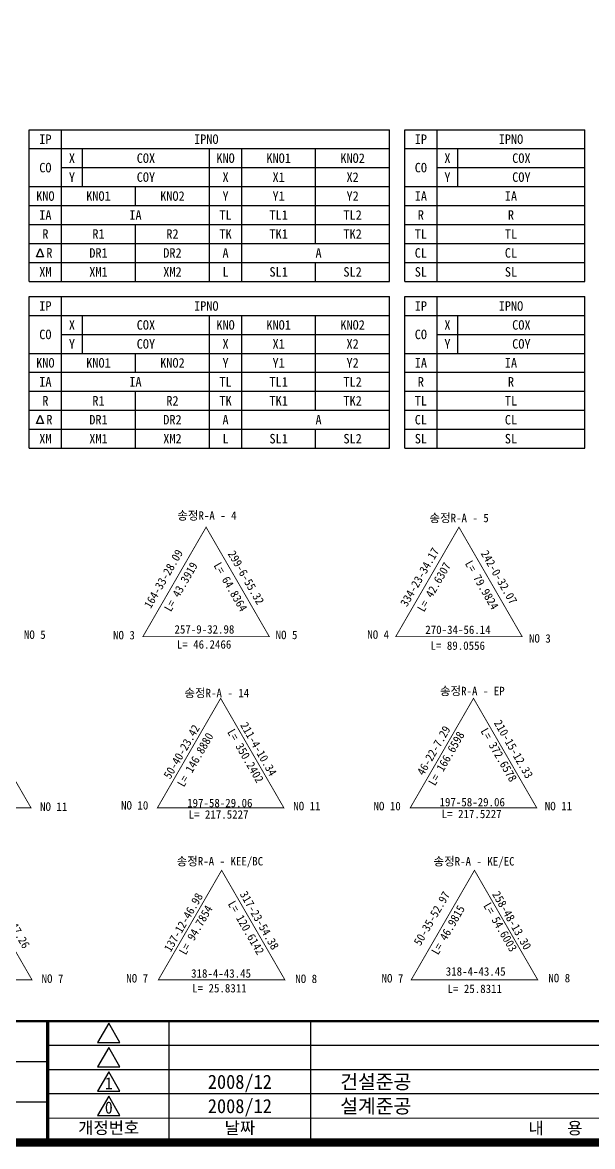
# Model space of a CAD drawing. Header units: millimetres. Extents: x 6226 to 8245, y 797 to 2223.
# Drawn here: x 6919 to 7258, y 843 to 1510 of the extents above; entities that cross this region are included whole.
import ezdxf
from ezdxf.enums import TextEntityAlignment as Align

# ---------------------------------------------------------------- set-up
doc = ezdxf.new("R2010")
doc.units = ezdxf.units.MM
for name, color, linetype in [('CA-ALGN-IPLN', 1, 'Continuous'), ('CA-ALGN-TEXT', 3, 'Continuous'), ('CA-TABL-LIN1', 4, 'Continuous'), ('CA-TABL-LIN2', 1, 'Continuous'), ('CA-TABL-TEX1', 6, 'Continuous'), ('CA-TABL-TEX2', 3, 'Continuous'), ('CA-TEXT', 3, 'Continuous'), ('CX-BORD', 3, 'Continuous'), ('CX-BORD-LIN1', 4, 'Continuous'), ('CX-BORD-LIN2', 3, 'Continuous'), ('CX-BORD-TEX2', 7, 'Continuous'), ('CX-BORD-TEX3', 6, 'Continuous')]:
    doc.layers.add(name, color=color, linetype=linetype)
doc.styles.add('GTXT', font='DotumChe.ttf')
doc.styles.add('TB_TEXT', font='DotumChe.ttf')
doc.styles.add('TB_WBTXT', font='H2GTRE.TTF')
doc.styles.add('TB_WMTXT', font='DotumChe.ttf')

# ---------------------------------------------------------------- blocks, each defined once
blk = doc.blocks.new('CXBLKA1-KHCA')
at = {"layer": 'CX-BORD-LIN1', "const_width": 2}
blk.add_lwpolyline([(796, 0), (0, 0), (0, 554), (796, 554)], close=True, dxfattribs=at)
at = {"layer": 'CX-BORD-LIN1'}
for points, const_width in [([(796, 30), (0, 30)], 0.6), ([(270, 0), (270, 30)], 0.8), ([(270, 0), (270, 30)], 0.6), ([(300, 0), (300, 30)], 0.3), ([(335, 0), (335, 30)], 0.3), ([(566, 6), (270, 6)], 0.2)]:
    blk.add_lwpolyline(points, dxfattribs=dict(at, const_width=const_width))
for points in [[(285.08, 29.47), (282.34, 24.71), (287.83, 24.71)], [(285.08, 23.47), (282.34, 18.71), (287.83, 18.71)], [(285.08, 17.47), (282.34, 12.71), (287.83, 12.71)], [(285.08, 11.47), (282.34, 6.71), (287.83, 6.71)]]:
    blk.add_lwpolyline(points, close=True, dxfattribs=at)
at = {"layer": 'CX-BORD-LIN2'}
for points in [[(566, 24), (270, 24)], [(566, 18), (270, 18)], [(566, 12), (270, 12)]]:
    blk.add_lwpolyline(points, dxfattribs=at)
at = {"layer": 'CX-BORD-LIN2', "const_width": 0.3}
for points in [[(270, 20), (130, 20)], [(270, 10), (0, 10)]]:
    blk.add_lwpolyline(points, dxfattribs=at)
at = {"layer": 'CX-BORD-LIN1', "style": 'TB_TEXT'}
for tag, height, p in [('TR_RNUM4', 3, (285.11, 26.64)), ('TR_RDAT4', 3.5, (317.5, 27)), ('TR_DGN4', 3.5, (459.12, 27)), ('TR_CHK4', 3.5, (499.12, 27)), ('TR_APP4', 3.5, (539.12, 27)), ('TR_RDAT3', 3.5, (317.5, 21)), ('TR_DGN3', 3.5, (459.12, 21)), ('TR_CHK3', 3.5, (499.12, 21)), ('TR_APP3', 3.5, (539.12, 21)), ('TR_RNUM3', 3, (285.11, 20.64)), ('TR_RDAT2', 3.5, (317.5, 15)), ('TR_DGN2', 3.5, (459.12, 15)), ('TR_CHK2', 3.5, (499.12, 15)), ('TR_APP2', 3.5, (539.12, 15)), ('TR_RNUM2', 3, (285.11, 14.64)), ('TR_RNUM1', 3, (285.11, 8.64)), ('TR_RDAT1', 3.5, (317.5, 9)), ('TR_DGN1', 3.5, (459.12, 9)), ('TR_CHK1', 3.5, (499.12, 9)), ('TR_APP1', 3.5, (539.12, 9))]:
    blk.add_attdef(tag, text='', height=height, dxfattribs=at).set_placement(p, align=Align.MIDDLE_CENTER)
for tag, p in [('TR_RCON4', (342.3, 27)), ('TR_RCON3', (342.3, 21)), ('TR_RCON2', (342.3, 15)), ('TR_RCON1', (342.3, 9))]:
    blk.add_attdef(tag, text='', height=3.5, dxfattribs=at).set_placement(p, align=Align.MIDDLE_LEFT)
at = {"layer": 'CX-BORD-LIN2', "style": 'TB_TEXT'}
blk.add_attdef('TD_VERSION', text='', height=3, rotation=90, dxfattribs=at).set_placement((800.5, 48.01), align=Align.MIDDLE_CENTER)
at = {"layer": 'CX-BORD-TEX2', "style": 'TB_WMTXT'}
for tag, height, p in [('TB_CNAME', 5, (15.34, 531.83)), ('TB_CSCOP', 4, (16.63, 523.83))]:
    blk.add_attdef(tag, text='', height=height, dxfattribs=at).set_placement(p, align=Align.BOTTOM_LEFT)
at = {"layer": 'CX-BORD-TEX2', "style": 'TB_WBTXT'}
for tag, height, p in [('TB_MTITIL', 10, (398, 533.33)), ('TB_STITL', 7, (398, 518.33))]:
    blk.add_attdef(tag, text='', height=height, dxfattribs=at).set_placement(p, align=Align.MIDDLE_CENTER)
at = {"layer": 'CX-BORD-TEX3', "style": 'TB_TEXT'}
for s, p in [('개정번호', (285.08, 3.66)), ('날짜', (317.5, 3.66)), ('내   용', (395.5, 3.58))]:
    blk.add_text(s, height=3, dxfattribs=at).set_placement(p, align=Align.MIDDLE)
for tag, height, p in [('TD_DCOMP', 4.5, (217.5, 25)), ('TD_CSECT', 4.5, (611, 25)), ('TD_CDIST', 4.5, (656, 25)), ('TD_DNAME_TOP', 4.5, (755, 25)), ('TD_DNAME_MAIN', 4.5, (755, 19.01)), ('TD_CCOMP', 4.5, (217.5, 15)), ('TD_HSCAL', 4.5, (626.7, 15.24)), ('TD_VSCAL', 4.5, (655.78, 15.24)), ('TD_DNAME_BOT', 3, (755, 13.65)), ('TD_CNAME', 5, (65, 5.75)), ('TD_FIELD', 4.5, (182.5, 5.53)), ('TD_CSTEP', 4.5, (253.24, 5.53)), ('TD_DWGCODE', 4.5, (641, 5.39)), ('TD_DWGNO', 4.5, (755, 5.39))]:
    blk.add_attdef(tag, text='', height=height, dxfattribs=at).set_placement(p, align=Align.MIDDLE_CENTER)

msp = doc.modelspace()

# ---------------------------------------------------------------- linework, layer by layer
at = {"layer": 'CA-ALGN-IPLN', "const_width": 0.5}
for points in [[(7028.38, 1210.61), (6990.88, 1145.66), (7065.88, 1145.66)], [(7178.38, 1210.61), (7140.88, 1145.66), (7215.88, 1145.66)], [(6887.01, 1109.03), (6849.51, 1044.07), (6924.51, 1044.07)], [(7037.01, 1109.03), (6999.51, 1044.07), (7074.51, 1044.07)], [(7187.01, 1109.03), (7149.51, 1044.07), (7224.51, 1044.07)], [(6887.59, 1006.95), (6850.09, 942), (6925.09, 942)], [(7037.59, 1006.95), (7000.09, 942), (7075.09, 942)], [(7187.59, 1006.95), (7150.09, 942), (7225.09, 942)]]:
    msp.add_lwpolyline(points, close=True, dxfattribs=at)
at = {"layer": 'CA-TABL-LIN1'}
for p, q in [((6923.49, 1446.53), (7137.24, 1446.53)), ((6923.49, 1356.53), (6923.49, 1446.53)), ((6942.62, 1356.53), (6942.62, 1446.53)), ((7137.24, 1356.53), (7137.24, 1446.53)), ((7146.24, 1446.53), (7253.12, 1446.53)), ((7146.24, 1356.53), (7146.24, 1446.53)), ((7165.37, 1356.53), (7165.37, 1446.53)), ((7253.12, 1356.53), (7253.12, 1446.53)), ((6923.49, 1435.28), (7137.24, 1435.28)), ((7030.37, 1356.53), (7030.37, 1435.28)), ((7049.49, 1356.53), (7049.49, 1435.28)), ((7146.24, 1435.28), (7253.12, 1435.28)), ((6923.49, 1356.53), (7137.24, 1356.53)), ((7146.24, 1356.53), (7253.12, 1356.53)), ((6923.49, 1347.53), (7137.24, 1347.53)), ((6923.49, 1257.53), (6923.49, 1347.53)), ((6942.62, 1257.53), (6942.62, 1347.53)), ((7137.24, 1257.53), (7137.24, 1347.53)), ((7146.24, 1347.53), (7253.12, 1347.53)), ((7146.24, 1257.53), (7146.24, 1347.53)), ((7165.37, 1257.53), (7165.37, 1347.53)), ((7253.12, 1257.53), (7253.12, 1347.53)), ((6923.49, 1336.28), (7137.24, 1336.28)), ((7030.37, 1257.53), (7030.37, 1336.28)), ((7049.49, 1257.53), (7049.49, 1336.28)), ((7146.24, 1336.28), (7253.12, 1336.28)), ((6923.49, 1257.53), (7137.24, 1257.53)), ((7146.24, 1257.53), (7253.12, 1257.53))]:
    msp.add_line(p, q, dxfattribs=at)
at = {"layer": 'CA-TABL-LIN2'}
for p, q in [((6954.99, 1412.78), (6954.99, 1435.28)), ((7093.37, 1379.03), (7093.37, 1435.28)), ((7177.74, 1412.78), (7177.74, 1435.28)), ((6942.62, 1424.03), (7137.24, 1424.03)), ((7165.37, 1424.03), (7253.12, 1424.03)), ((6923.49, 1412.78), (7137.24, 1412.78)), ((6986.49, 1401.53), (6986.49, 1412.78)), ((7146.24, 1412.78), (7253.12, 1412.78)), ((6923.49, 1401.53), (7137.24, 1401.53)), ((7146.24, 1401.53), (7253.12, 1401.53)), ((6923.49, 1390.28), (7137.24, 1390.28)), ((6986.49, 1356.53), (6986.49, 1390.28)), ((7093.37, 1379.03), (7093.37, 1390.28)), ((7146.24, 1390.28), (7253.12, 1390.28)), ((6923.49, 1379.03), (7137.24, 1379.03)), ((7146.24, 1379.03), (7253.12, 1379.03)), ((6923.49, 1367.78), (7137.24, 1367.78)), ((7093.37, 1356.53), (7093.37, 1367.78)), ((7146.24, 1367.78), (7253.12, 1367.78)), ((6954.99, 1313.78), (6954.99, 1336.28)), ((7093.37, 1280.03), (7093.37, 1336.28)), ((7177.74, 1313.78), (7177.74, 1336.28)), ((6942.62, 1325.03), (7137.24, 1325.03)), ((7165.37, 1325.03), (7253.12, 1325.03)), ((6923.49, 1313.78), (7137.24, 1313.78)), ((6986.49, 1302.53), (6986.49, 1313.78)), ((7146.24, 1313.78), (7253.12, 1313.78)), ((6923.49, 1302.53), (7137.24, 1302.53)), ((7146.24, 1302.53), (7253.12, 1302.53)), ((6923.49, 1291.28), (7137.24, 1291.28)), ((6986.49, 1257.53), (6986.49, 1291.28)), ((7093.37, 1280.03), (7093.37, 1291.28)), ((7146.24, 1291.28), (7253.12, 1291.28)), ((6923.49, 1280.03), (7137.24, 1280.03)), ((7146.24, 1280.03), (7253.12, 1280.03)), ((6923.49, 1268.78), (7137.24, 1268.78)), ((7093.37, 1257.53), (7093.37, 1268.78)), ((7146.24, 1268.78), (7253.12, 1268.78))]:
    msp.add_line(p, q, dxfattribs=at)
at = {"layer": 'CA-TABL-TEX1'}
for points in [[(6929.86, 1376.09), (6931.98, 1371.17), (6927.73, 1371.17)], [(6929.86, 1277.09), (6931.98, 1272.17), (6927.73, 1272.17)]]:
    msp.add_lwpolyline(points, close=True, dxfattribs=at)

# ---------------------------------------------------------------- block references
at = {"layer": 'CX-BORD'}
ref = msp.add_blockref('CXBLKA1-KHCA', (6286.41, 845.43), dxfattribs=dict(at, xscale=2.399999999999977, yscale=2.400000000000006))
ref.add_attrib('TR_RNUM1', '0', dxfattribs={"layer": 'CX-BORD-LIN1', "height": 7.2, "style": 'TB_TEXT'}).set_placement((6970.66, 866.15), align=Align.MIDDLE_CENTER)
ref.add_attrib('TR_RDAT1', '2008/12', dxfattribs={"layer": 'CX-BORD-LIN1', "height": 8.4, "style": 'TB_TEXT'}).set_placement((7048.41, 867.03), align=Align.MIDDLE_CENTER)
ref.add_attrib('TR_RCON1', '설계준공', dxfattribs={"layer": 'CX-BORD-LIN1', "height": 8.4, "style": 'TB_TEXT'}).set_placement((7107.94, 867.03), align=Align.MIDDLE_LEFT)
ref.add_attrib('TR_RNUM2', '1', dxfattribs={"layer": 'CX-BORD-LIN1', "height": 7.2, "style": 'TB_TEXT'}).set_placement((6970.66, 880.55), align=Align.MIDDLE_CENTER)
ref.add_attrib('TR_RDAT2', '2008/12', dxfattribs={"layer": 'CX-BORD-LIN1', "height": 8.4, "style": 'TB_TEXT'}).set_placement((7048.41, 881.43), align=Align.MIDDLE_CENTER)
ref.add_attrib('TR_RCON2', '건설준공', dxfattribs={"layer": 'CX-BORD-LIN1', "height": 8.4, "style": 'TB_TEXT'}).set_placement((7107.94, 881.43), align=Align.MIDDLE_LEFT)

# ---------------------------------------------------------------- texts
at = {"layer": 'CA-ALGN-TEXT', "style": 'GTXT'}
for s, p in [('송정R-A - 4', (7028.89, 1217.54)), ('송정R-A - 5', (7178.48, 1216.07)), ('송정R-A - 14', (7034.73, 1112.18)), ('송정R-A - EP', (7186.31, 1113.39)), ('송정R-A - KEE/BC', (7036.57, 1012.35)), ('송정R-A - KE/EC', (7187.35, 1012.29))]:
    msp.add_text(s, height=5, rotation=359.99995, dxfattribs=at).set_placement(p, align=Align.MIDDLE_CENTER)
at = {"layer": 'CA-TABL-TEX1', "style": 'GTXT'}
for s, height, p in [('IP', 5.625, (6933.05, 1440.9)), ('IP', 5.625, (7155.8, 1440.9)), ('KNO', 5.625, (7039.93, 1429.65)), ('CO', 5.625, (6933.05, 1424.03)), ('X', 5.63, (7039.93, 1418.4)), ('CO', 5.625, (7155.8, 1424.03)), ('KNO', 5.625, (6933.05, 1407.15)), ('Y', 5.63, (7039.93, 1407.15)), ('IA', 5.625, (7155.8, 1407.15)), ('IA', 5.625, (6933.05, 1395.9)), ('TL', 5.625, (7039.93, 1395.9)), ('R', 5.63, (7155.8, 1395.9)), ('R', 5.63, (6933.05, 1384.65)), ('TK', 5.625, (7039.93, 1384.65)), ('TL', 5.625, (7155.8, 1384.65)), ('A', 5.63, (7039.93, 1373.4)), ('CL', 5.625, (7155.8, 1373.4)), ('XM', 5.625, (6933.05, 1362.15)), ('L', 5.63, (7039.93, 1362.15)), ('SL', 5.625, (7155.8, 1362.15)), ('IP', 5.625, (6933.05, 1341.9)), ('IP', 5.625, (7155.8, 1341.9)), ('CO', 5.625, (6933.05, 1325.03)), ('KNO', 5.625, (7039.93, 1330.65)), ('CO', 5.625, (7155.8, 1325.03)), ('X', 5.63, (7039.93, 1319.4)), ('KNO', 5.625, (6933.05, 1308.15)), ('Y', 5.63, (7039.93, 1308.15)), ('IA', 5.625, (7155.8, 1308.15)), ('IA', 5.625, (6933.05, 1296.9)), ('TL', 5.625, (7039.93, 1296.9)), ('R', 5.63, (7155.8, 1296.9)), ('R', 5.63, (6933.05, 1285.65)), ('TK', 5.625, (7039.93, 1285.65)), ('TL', 5.625, (7155.8, 1285.65)), ('A', 5.63, (7039.93, 1274.4)), ('CL', 5.625, (7155.8, 1274.4)), ('XM', 5.625, (6933.05, 1263.15)), ('L', 5.63, (7039.93, 1263.15)), ('SL', 5.625, (7155.8, 1263.15))]:
    msp.add_text(s, height=height, rotation=359.99995, dxfattribs=at).set_placement(p, align=Align.MIDDLE_CENTER)
for p in [(6935.42, 1373.43), (6935.42, 1274.43)]:
    msp.add_text('R', height=5.63, rotation=359.99995, dxfattribs=at).set_placement(p, align=Align.MIDDLE)
at = {"layer": 'CA-TABL-TEX1', "style": 'GTXT', "flags": 4}
for p in [(7028.52, 1440.9), (7209.24, 1440.9), (7028.52, 1341.9), (7209.24, 1341.9)]:
    msp.add_attdef('IPNO', text='', height=5.63, rotation=359.99995, dxfattribs=at).set_placement(p, align=Align.MIDDLE)
at = {"layer": 'CA-TABL-TEX2', "style": 'GTXT'}
for s, p in [('X', (6948.8, 1429.65)), ('X', (7171.55, 1429.65)), ('Y', (6948.8, 1418.4)), ('Y', (7171.55, 1418.4)), ('X', (6948.8, 1330.65)), ('X', (7171.55, 1330.65)), ('Y', (6948.8, 1319.4)), ('Y', (7171.55, 1319.4))]:
    msp.add_text(s, height=5.63, rotation=359.99995, dxfattribs=at).set_placement(p, align=Align.MIDDLE_CENTER)
at = {"layer": 'CA-TABL-TEX2', "style": 'GTXT', "flags": 4}
for tag, p in [('COX', (6992.68, 1429.65)), ('KNO1', (7071.43, 1429.65)), ('KNO2', (7115.3, 1429.65)), ('COX', (7215.43, 1429.65)), ('COY', (6992.68, 1418.4)), ('X1', (7071.43, 1418.4)), ('X2', (7115.3, 1418.4)), ('COY', (7215.43, 1418.4)), ('KNO1', (6964.55, 1407.15)), ('KNO2', (7008.43, 1407.15)), ('Y1', (7071.43, 1407.15)), ('Y2', (7115.3, 1407.15)), ('IA', (7209.24, 1407.15)), ('IA', (6986.49, 1395.9)), ('TL1', (7071.43, 1395.9)), ('TL2', (7115.3, 1395.9)), ('R', (7209.24, 1395.9)), ('R1', (6964.55, 1384.65)), ('R2', (7008.43, 1384.65)), ('TK1', (7071.43, 1384.65)), ('TK2', (7115.3, 1384.65)), ('TL', (7209.24, 1384.65)), ('DR1', (6964.55, 1373.4)), ('DR2', (7008.43, 1373.4)), ('A', (7095.1, 1373.4)), ('CL', (7209.24, 1373.4)), ('XM1', (6964.55, 1362.15)), ('XM2', (7008.43, 1362.15)), ('SL1', (7071.43, 1362.15)), ('SL2', (7115.3, 1362.15)), ('SL', (7209.24, 1362.15)), ('COX', (6992.68, 1330.65)), ('KNO1', (7071.43, 1330.65)), ('KNO2', (7115.3, 1330.65)), ('COX', (7215.43, 1330.65)), ('COY', (6992.68, 1319.4)), ('X1', (7071.43, 1319.4)), ('X2', (7115.3, 1319.4)), ('COY', (7215.43, 1319.4)), ('KNO1', (6964.55, 1308.15)), ('KNO2', (7008.43, 1308.15)), ('Y1', (7071.43, 1308.15)), ('Y2', (7115.3, 1308.15)), ('IA', (7209.24, 1308.15)), ('IA', (6986.49, 1296.9)), ('TL1', (7071.43, 1296.9)), ('TL2', (7115.3, 1296.9)), ('R', (7209.24, 1296.9)), ('R1', (6964.55, 1285.65)), ('R2', (7008.43, 1285.65)), ('TK1', (7071.43, 1285.65)), ('TK2', (7115.3, 1285.65)), ('TL', (7209.24, 1285.65)), ('DR1', (6964.55, 1274.4)), ('DR2', (7008.43, 1274.4)), ('A', (7095.1, 1274.4)), ('CL', (7209.24, 1274.4)), ('XM1', (6964.55, 1263.15)), ('XM2', (7008.43, 1263.15)), ('SL1', (7071.43, 1263.15)), ('SL2', (7115.3, 1263.15)), ('SL', (7209.24, 1263.15))]:
    msp.add_attdef(tag, text='', height=5.63, rotation=359.99995, dxfattribs=at).set_placement(p, align=Align.MIDDLE)
at = {"layer": 'CA-TEXT', "style": 'GTXT'}
for s, rotation, p in [('164-33-28.09', 60.00066, (7003.06, 1179.99)), ('299-6-55.32', 299.99925, (7052.11, 1180.73)), ('334-23-34.17', 60.00066, (7155.04, 1180.99)), ('242-0-32.07', 299.99925, (7202.2, 1180.93)), ('L= 43.3919', 60.00066, (7013.39, 1175.27)), ('L= 64.8364', 299.99925, (7042.91, 1175.21)), ('L= 42.6307', 60.00066, (7163.58, 1175.1)), ('L= 79.9824', 299.99925, (7191.98, 1176.34)), ('NO 5', 359.99995, (6926.77, 1146.82)), ('NO 3', 359.99995, (6979.65, 1146.53)), ('257-9-32.98', 359.99995, (7027.39, 1150)), ('NO 5', 359.99995, (7076.09, 1146.66)), ('NO 4', 359.99995, (7130.48, 1146.89)), ('270-34-56.14', 359.99995, (7177.81, 1149.75)), ('L= 46.2466', 359.99995, (7027.19, 1141.04)), ('L= 89.0556', 359.99995, (7177.68, 1140.33)), ('NO 3', 359.99995, (7226.39, 1144.59)), ('211-4-10.34', 299.99925, (7059.52, 1078.97)), ('210-15-12.33', 299.99925, (7210.81, 1078.91)), ('50-40-23.42', 60.00066, (7013.85, 1077.4)), ('L= 146.8880', 60.00066, (7021.94, 1072.61)), ('L= 350.2402', 299.99925, (7051.81, 1074.92)), ('46-22-7.29', 60.00066, (7163.38, 1078.08)), ('L= 166.6598', 60.00066, (7170.89, 1073.34)), ('L= 372.6578', 299.99925, (7202.04, 1075.52)), ('NO 10', 359.99995, (6986.03, 1045.53)), ('197-58-29.06', 359.99995, (7036.52, 1046.92)), ('NO 11', 359.99995, (7088.18, 1045.09)), ('NO 10', 359.99995, (7135.78, 1045.09)), ('197-58-29.06', 359.99995, (7186.26, 1047.44)), ('NO 11', 359.99995, (7237.4, 1045.09)), ('NO 11', 359.99995, (6937.98, 1044.76)), ('L= 217.5227', 359.99995, (7035.78, 1040.12)), ('L= 217.5227', 359.99995, (7185.93, 1040.42)), ('317-16-47.26', 299.99925, (6912.32, 978.06)), ('317-23-54.38', 299.99925, (7060.03, 977.28)), ('50-35-52.97', 60.00066, (7162.25, 978.39)), ('258-48-13.30', 299.99925, (7209.78, 977.25)), ('137-12-46.98', 60.00066, (7014.89, 976.11)), ('L= 120.6142', 299.99925, (7052.14, 972.93)), ('L= 54.6003', 299.99925, (7202.94, 973.27)), ('L= 94.7854', 60.00066, (7022.22, 971.56)), ('L= 46.9815', 60.00066, (7171.91, 971.6)), ('318-4-43.45', 359.99995, (7037.26, 945.75)), ('318-4-43.45', 359.99995, (7188.32, 946.93)), ('NO 7', 359.99995, (6937.26, 942.67)), ('NO 7', 359.99995, (6987.5, 942.87)), ('NO 8', 359.99995, (7087.77, 942.57)), ('NO 7', 359.99995, (7138.94, 942.87)), ('NO 8', 359.99995, (7237.88, 943.01)), ('L= 25.8311', 359.99995, (7036.31, 936.99)), ('L= 25.8311', 359.99995, (7187.77, 936.64))]:
    msp.add_text(s, height=5, rotation=rotation, dxfattribs=at).set_placement(p, align=Align.MIDDLE_CENTER)

doc.saveas('drawing.dxf')
